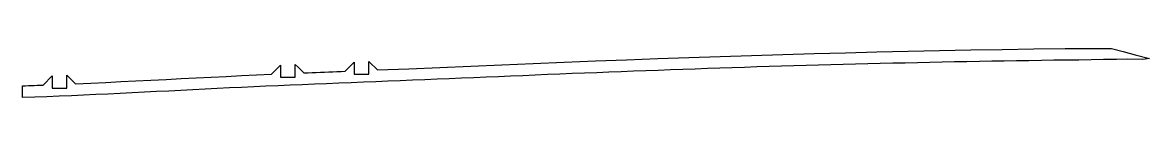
# Model space of a CAD drawing. Header units: millimetres. Extents: x 85 to 467, y -13 to 4.
import ezdxf

# ---------------------------------------------------------------- set-up
doc = ezdxf.new("R2010")
doc.units = ezdxf.units.MM

msp = doc.modelspace()

# ---------------------------------------------------------------- linework, layer by layer
msp.add_lwpolyline([(438.82, 3.65), (454.51, 3.65), (458.53, 2.55), (462.49, 1.44), (467.4, 0.19), (465.1, -0.11), (459.97, -0.04), (456.19, -0.15), (451.77, -0.17), (447.62, -0.23), (443.38, -0.29), (439.17, -0.34), (434.95, -0.4), (430.74, -0.46), (426.52, -0.53), (422.31, -0.59), (418.1, -0.66), (413.89, -0.74), (409.68, -0.81), (405.48, -0.89), (401.27, -0.97), (397.07, -1.05), (388.66, -1.23), (384.46, -1.32), (380.26, -1.42), (376.06, -1.51), (371.87, -1.62), (367.67, -1.72), (363.48, -1.83), (359.28, -1.94), (355.09, -2.05), (350.9, -2.17), (346.71, -2.29), (342.52, -2.42), (338.34, -2.54), (334.15, -2.67), (329.96, -2.81), (325.78, -2.94), (321.6, -3.08), (317.42, -3.22), (313.23, -3.37), (309.05, -3.51), (304.88, -3.66), (300.7, -3.81), (296.52, -3.97), (292.34, -4.13), (288.17, -4.29), (283.99, -4.45), (279.82, -4.61), (275.65, -4.78), (271.48, -4.94), (267.31, -5.11), (263.14, -5.28), (258.97, -5.45), (254.8, -5.63), (250.63, -5.8), (246.46, -5.97), (242.3, -6.15), (238.13, -6.32), (233.97, -6.5), (229.8, -6.68), (225.64, -6.85), (221.48, -7.03), (217.32, -7.2), (213.15, -7.37), (208.99, -7.55), (204.83, -7.72), (200.67, -7.88), (196.51, -8.05), (192.35, -8.21), (188.18, -8.38), (184.06, -8.54), (179.93, -8.7), (175.81, -8.88), (171.69, -9.06), (167.56, -9.24), (163.44, -9.43), (159.32, -9.63), (155.2, -9.82), (151.08, -10.03), (146.96, -10.23), (142.83, -10.43), (138.71, -10.64), (134.59, -10.85), (130.47, -11.06), (126.34, -11.27), (122.22, -11.47), (118.09, -11.67), (113.96, -11.87), (109.83, -12.07), (105.7, -12.26), (101.56, -12.44), (97.43, -12.62), (93.29, -12.79), (89.15, -12.94), (85, -13.08), (85, -9.08), (86, -9.05), (87, -9.01), (88, -8.98), (89, -8.94), (90, -8.91), (91, -8.87), (92, -8.83), (93, -7.79), (94, -6.75), (95, -5.71), (95, -9.83), (100, -9.83), (100, -5.51), (101, -6.46), (102, -7.42), (103, -8.38), (108.12, -8.15), (113.23, -7.9), (118.35, -7.66), (123.46, -7.41), (128.58, -7.15), (133.69, -6.89), (138.81, -6.63), (143.92, -6.38), (149.04, -6.12), (154.15, -5.87), (159.27, -5.62), (164.38, -5.38), (169.5, -5.15), (170.5, -4.11), (171.5, -3.06), (172.5, -2.02), (172.5, -6.15), (177.5, -6.15), (177.5, -1.8), (178.5, -2.76), (179.5, -3.72), (180.5, -4.68), (181.89, -4.62), (183.29, -4.56), (184.69, -4.51), (186.09, -4.45), (187.49, -4.4), (188.89, -4.34), (190.29, -4.29), (191.7, -4.24), (193.1, -4.18), (194.5, -4.13), (195.5, -3.09), (196.5, -2.05), (197.5, -1.01), (197.5, -5.13), (202.5, -5.13), (202.5, -0.81), (203.5, -1.77), (204.5, -2.73), (205.5, -3.69), (216.03, -3.25), (226.58, -2.81), (237.12, -2.37), (247.68, -1.92), (258.24, -1.48), (268.81, -1.05), (279.38, -0.62), (289.96, -0.21), (300.54, 0.18), (311.13, 0.56), (321.73, 0.92), (332.34, 1.27), (342.95, 1.6), (353.57, 1.9), (364.2, 2.19), (374.84, 2.46), (385.48, 2.7), (396.13, 2.93), (406.79, 3.14), (417.46, 3.33), (428.13, 3.5), (438.82, 3.65)], close=True)

doc.saveas('drawing.dxf')
